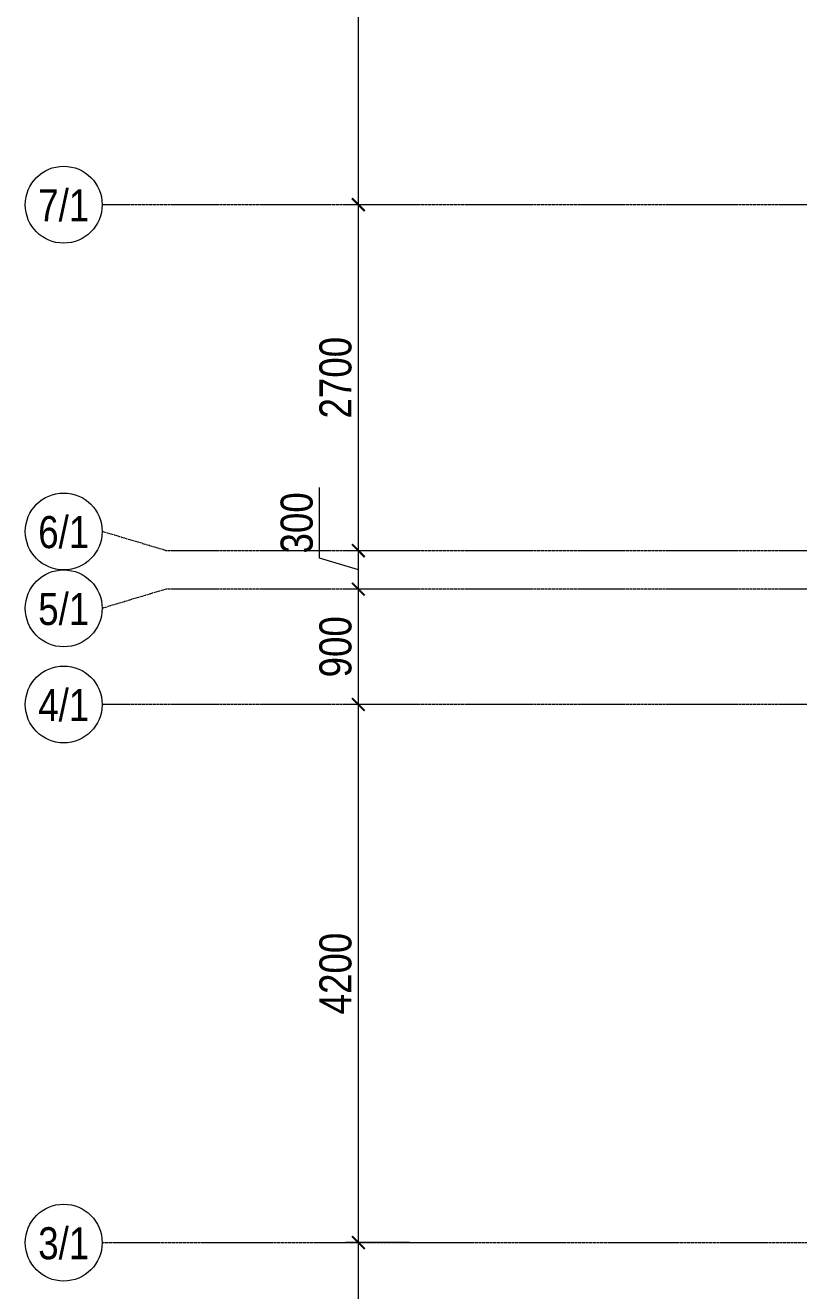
# Model space of a CAD drawing. Header units: millimetres. Extents: x -24360 to 609566, y -391049 to 148426.
# Drawn here: x 187474 to 193512, y 6879 to 16754 of the extents above; entities that cross this region are included whole.
import ezdxf
from ezdxf.enums import TextEntityAlignment as Align

# ---------------------------------------------------------------- set-up
doc = ezdxf.new("R2010")
doc.units = ezdxf.units.MM
doc.linetypes.add('CENTER2', pattern=[28.575, 19.05, -3.175, 3.175, -3.175])
doc.layers.get('Defpoints').update_dxf_attribs({"color": 140})
doc.layers.add('АР_Оси_РД_100', color=7, linetype='Continuous', lineweight=0, true_color=0x525252)
doc.layers.add('АР_Оси_РД_размер', color=8, linetype='Continuous', lineweight=0)
doc.styles.add('style1', font='ARIALN.TTF')
doc.styles.add('ккк', font='isocpeur.ttf', dxfattribs={"width": 0.85, "oblique": 15})
doc.dimstyles.new('Dim100_ареал', dxfattribs={"dimscale": 100, "dimtxt": 2.5, "dimasz": 1, "dimexe": 1, "dimexo": 1, "dimgap": 0.5, "dimtad": 1, "dimzin": 12, "dimdsep": 46, "dimtxsty": 'style1', "dimblk": 'ARCHTICK', "dimcen": 1, "dimdle": 1, "dimclrd": 256, "dimclre": 256, "dimaunit": 1, "dimadec": 0, "dimazin": 3, "dimtfac": 1, "dimtmove": 1, "dimatfit": 3, "dimldrblk": 'OPEN30', "dimfxl": 4, "dimfxlon": 1, "dimtolj": 1, "dimtzin": 0, "dimlwd": 9, "dimlwe": 9, "dimarcsym": 0})

# ---------------------------------------------------------------- blocks, each defined once
blk = doc.blocks.new('A-iden')
at = {"linetype": 'Continuous', "lineweight": 5}
blk.add_circle((0, -4), 3, dxfattribs=at)
at = {"color": 0, "linetype": 'Continuous', "lineweight": 20, "style": 'ккк', "width": 0.85}
blk.add_attdef('ID', text='', height=4, dxfattribs=at).set_placement((0.314, -3.853), align=Align.MIDDLE_CENTER)
blk = doc.blocks.new('_ArchTick')
at = {"color": 0, "linetype": 'ByBlock', "const_width": 0.15}
blk.add_lwpolyline([(-0.5, -0.5), (0.5, 0.5)], dxfattribs=at)
blk = doc.blocks.new('*D307')
at = {"layer": 'Defpoints', "color": 0, "lineweight": 15, "transparency": 16777216}
for p in [(190074.4, 7254.2), (191074.4, 7254.2), (190809.1, -545.8)]:
    blk.add_point(p, dxfattribs=at)
at = {"layer": 'АР_Оси_РД_размер', "lineweight": 9, "transparency": 16777216}
for p, q in [((190074.4, -645.8), (190074.4, 7354.2)), ((190474.4, 7254.2), (189974.4, 7254.2)), ((190474.4, -545.8), (189974.4, -545.8))]:
    blk.add_line(p, q, dxfattribs=at)
at = {"layer": 'АР_Оси_РД_размер', "lineweight": 9, "transparency": 16777216, "xscale": 100, "yscale": 100, "zscale": 100}
for p, rotation in [((190074.4, 7254.2), 90), ((190074.4, -545.8), 270)]:
    blk.add_blockref('_ArchTick', p, dxfattribs=dict(at, rotation=rotation))
at = {"layer": 'АР_Оси_РД_размер', "color": 0, "transparency": 16777216, "insert": (189896.8, 3354.2), "char_height": 250, "attachment_point": 5, "rotation": 90, "style": 'style1'}
blk.add_mtext('\\A1;7800', dxfattribs=at)
blk = doc.blocks.new('_Open30')
at = {"color": 0, "linetype": 'ByBlock', "lineweight": -2}
for p, q in [((-1, 0.268), (0, 0)), ((0, 0), (-1, -0.268)), ((0, 0), (-1, 0))]:
    blk.add_line(p, q, dxfattribs=at)
blk = doc.blocks.new('*D298')
at = {"layer": 'Defpoints', "color": 0, "lineweight": 15, "transparency": 16777216}
for p in [(190074.4, 11454.2), (191074.4, 11454.2), (191074.4, 7254.2)]:
    blk.add_point(p, dxfattribs=at)
at = {"layer": 'АР_Оси_РД_размер', "lineweight": 9, "transparency": 16777216}
for p, q in [((190074.4, 7154.2), (190074.4, 11554.2)), ((190474.4, 11454.2), (189974.4, 11454.2)), ((190474.4, 7254.2), (189974.4, 7254.2))]:
    blk.add_line(p, q, dxfattribs=at)
at = {"layer": 'АР_Оси_РД_размер', "lineweight": 9, "transparency": 16777216, "xscale": 100, "yscale": 100, "zscale": 100}
for p, rotation in [((190074.4, 11454.2), 90), ((190074.4, 7254.2), 270)]:
    blk.add_blockref('_ArchTick', p, dxfattribs=dict(at, rotation=rotation))
at = {"layer": 'АР_Оси_РД_размер', "color": 0, "transparency": 16777216, "insert": (189896.8, 9354.2), "char_height": 250, "attachment_point": 5, "rotation": 90, "style": 'style1'}
blk.add_mtext('\\A1;4200', dxfattribs=at)
blk = doc.blocks.new('*D299')
at = {"layer": 'Defpoints', "color": 0, "lineweight": 15, "transparency": 16777216}
for p in [(190074.4, 12354.2), (191074.4, 12354.2), (191074.4, 11454.2)]:
    blk.add_point(p, dxfattribs=at)
at = {"layer": 'АР_Оси_РД_размер', "lineweight": 9, "transparency": 16777216}
for p, q in [((190074.4, 11354.2), (190074.4, 12454.2)), ((190474.4, 12354.2), (189974.4, 12354.2)), ((190474.4, 11454.2), (189974.4, 11454.2))]:
    blk.add_line(p, q, dxfattribs=at)
at = {"layer": 'АР_Оси_РД_размер', "lineweight": 9, "transparency": 16777216, "xscale": 100, "yscale": 100, "zscale": 100}
for p, rotation in [((190074.4, 12354.2), 90), ((190074.4, 11454.2), 270)]:
    blk.add_blockref('_ArchTick', p, dxfattribs=dict(at, rotation=rotation))
at = {"layer": 'АР_Оси_РД_размер', "color": 0, "transparency": 16777216, "insert": (189896.8, 11904.2), "char_height": 250, "attachment_point": 5, "rotation": 90, "style": 'style1'}
blk.add_mtext('\\A1;900', dxfattribs=at)
blk = doc.blocks.new('*D300')
at = {"layer": 'Defpoints', "color": 0, "lineweight": 15, "transparency": 16777216}
for p in [(190074.4, 12654.2), (191074.4, 12654.2), (191074.4, 12354.2)]:
    blk.add_point(p, dxfattribs=at)
at = {"layer": 'АР_Оси_РД_размер', "lineweight": 9, "transparency": 16777216}
for p, q in [((189771.8, 12595), (189771.8, 13147.2)), ((190074.4, 12254.2), (190074.4, 12754.2)), ((190474.4, 12654.2), (189974.4, 12654.2)), ((190074.4, 12504.2), (189771.8, 12595)), ((190474.4, 12354.2), (189974.4, 12354.2))]:
    blk.add_line(p, q, dxfattribs=at)
at = {"layer": 'АР_Оси_РД_размер', "lineweight": 9, "transparency": 16777216, "xscale": 100, "yscale": 100, "zscale": 100}
for p, rotation in [((190074.4, 12654.2), 90), ((190074.4, 12354.2), 270)]:
    blk.add_blockref('_ArchTick', p, dxfattribs=dict(at, rotation=rotation))
at = {"layer": 'АР_Оси_РД_размер', "color": 0, "transparency": 16777216, "insert": (189594.2, 12871.1), "char_height": 250, "attachment_point": 5, "rotation": 90, "style": 'style1'}
blk.add_mtext('\\A1;300', dxfattribs=at)
blk = doc.blocks.new('*D301')
at = {"layer": 'Defpoints', "color": 0, "lineweight": 15, "transparency": 16777216}
for p in [(190074.4, 15354.2), (191074.4, 15354.2), (191074.4, 12654.2)]:
    blk.add_point(p, dxfattribs=at)
at = {"layer": 'АР_Оси_РД_размер', "lineweight": 9, "transparency": 16777216}
for p, q in [((190074.4, 12554.2), (190074.4, 15454.2)), ((190474.4, 15354.2), (189974.4, 15354.2)), ((190474.4, 12654.2), (189974.4, 12654.2))]:
    blk.add_line(p, q, dxfattribs=at)
at = {"layer": 'АР_Оси_РД_размер', "lineweight": 9, "transparency": 16777216, "xscale": 100, "yscale": 100, "zscale": 100}
for p, rotation in [((190074.4, 15354.2), 90), ((190074.4, 12654.2), 270)]:
    blk.add_blockref('_ArchTick', p, dxfattribs=dict(at, rotation=rotation))
at = {"layer": 'АР_Оси_РД_размер', "color": 0, "transparency": 16777216, "insert": (189896.8, 14004.2), "char_height": 250, "attachment_point": 5, "rotation": 90, "style": 'style1'}
blk.add_mtext('\\A1;2700', dxfattribs=at)
blk = doc.blocks.new('*D302')
at = {"layer": 'Defpoints', "color": 0, "lineweight": 15, "transparency": 16777216}
for p in [(190074.4, 19554.2), (191074.4, 19554.2), (191074.4, 15354.2)]:
    blk.add_point(p, dxfattribs=at)
at = {"layer": 'АР_Оси_РД_размер', "lineweight": 9, "transparency": 16777216}
for p, q in [((190074.4, 15254.2), (190074.4, 19654.2)), ((190474.4, 19554.2), (189974.4, 19554.2)), ((190474.4, 15354.2), (189974.4, 15354.2))]:
    blk.add_line(p, q, dxfattribs=at)
at = {"layer": 'АР_Оси_РД_размер', "lineweight": 9, "transparency": 16777216, "xscale": 100, "yscale": 100, "zscale": 100}
for p, rotation in [((190074.4, 19554.2), 90), ((190074.4, 15354.2), 270)]:
    blk.add_blockref('_ArchTick', p, dxfattribs=dict(at, rotation=rotation))
at = {"layer": 'АР_Оси_РД_размер', "color": 0, "transparency": 16777216, "insert": (189896.8, 17454.2), "char_height": 250, "attachment_point": 5, "rotation": 90, "style": 'style1'}
blk.add_mtext('\\A1;4200', dxfattribs=at)

msp = doc.modelspace()

# ---------------------------------------------------------------- linework, layer by layer
at = {"layer": 'АР_Оси_РД_100', "linetype": 'CENTER2'}
for p, q in [((223584.4, 15354.189), (188074.442, 15354.189)), ((188074.442, 7254.189), (223584.4, 7254.189))]:
    msp.add_line(p, q, dxfattribs=at)
for points in [[(223584.4, 12654.189), (188574.442, 12654.189), (188074.442, 12804.189)], [(223584.4, 12354.189), (188574.442, 12354.189), (188074.442, 12204.189)], [(223584.4, 11454.189), (188074.442, 11454.189)]]:
    msp.add_lwpolyline(points, dxfattribs=at)

# ---------------------------------------------------------------- block references
at = {"layer": 'АР_Оси_РД_100'}
ref = msp.add_blockref('A-iden', (187774.442, 15754.189), dxfattribs=dict(at, xscale=100, yscale=100, zscale=100))
ref.add_attrib('ID', '7/1', dxfattribs={"layer": '0', "linetype": 'Continuous', "height": 250, "style": 'style1'}).set_placement((187774.442, 15354.189), align=Align.MIDDLE)
ref = msp.add_blockref('A-iden', (187774.442, 13204.189), dxfattribs=dict(at, xscale=100, yscale=100, zscale=100))
ref.add_attrib('ID', '6/1', dxfattribs={"layer": '0', "linetype": 'Continuous', "height": 250, "style": 'style1'}).set_placement((187774.442, 12804.189), align=Align.MIDDLE)
ref = msp.add_blockref('A-iden', (187774.443, 12604.189), dxfattribs=dict(at, xscale=100, yscale=100, zscale=100))
ref.add_attrib('ID', '5/1', dxfattribs={"layer": '0', "linetype": 'Continuous', "height": 250, "style": 'style1'}).set_placement((187774.443, 12204.189), align=Align.MIDDLE)
ref = msp.add_blockref('A-iden', (187774.442, 11854.189), dxfattribs=dict(at, xscale=100, yscale=100, zscale=100))
ref.add_attrib('ID', '4/1', dxfattribs={"layer": '0', "linetype": 'Continuous', "height": 250, "style": 'style1'}).set_placement((187774.442, 11454.189), align=Align.MIDDLE)
ref = msp.add_blockref('A-iden', (187774.442, 7654.189), dxfattribs=dict(at, xscale=100, yscale=100, zscale=100))
ref.add_attrib('ID', '3/1', dxfattribs={"layer": '0', "linetype": 'Continuous', "height": 250, "style": 'style1'}).set_placement((187774.442, 7254.189), align=Align.MIDDLE)

# ---------------------------------------------------------------- dimensions: what is measured, and where the dimension line sits
at = {"layer": 'АР_Оси_РД_размер'}
for base, p1, p2, picture, middle in [((190074.442, 19554.189), (191074.442, 15354.189), (191074.442, 19554.189), '*D302', (189896.799, 17454.189)), ((190074.442, 15354.189), (191074.442, 12654.189), (191074.442, 15354.189), '*D301', (189896.799, 14004.189)), ((190074.442, 12654.189), (191074.442, 12354.189), (191074.442, 12654.189), '*D300', (189594.156, 12644.982)), ((190074.442, 12354.189), (191074.442, 11454.189), (191074.442, 12354.189), '*D299', (189896.799, 11904.189)), ((190074.442, 11454.189), (191074.442, 7254.189), (191074.442, 11454.189), '*D298', (189896.799, 9354.189)), ((190074.442, 7254.189), (190809.136, -545.811), (191074.442, 7254.189), '*D307', (189896.799, 3354.189))]:
    dim = msp.add_linear_dim(base=base, p1=p1, p2=p2, angle=90, dimstyle='Dim100_ареал', dxfattribs=at)
    dim.commit()
    dim.dimension.update_dxf_attribs({"geometry": picture, "text_midpoint": middle})

doc.saveas('drawing.dxf')
